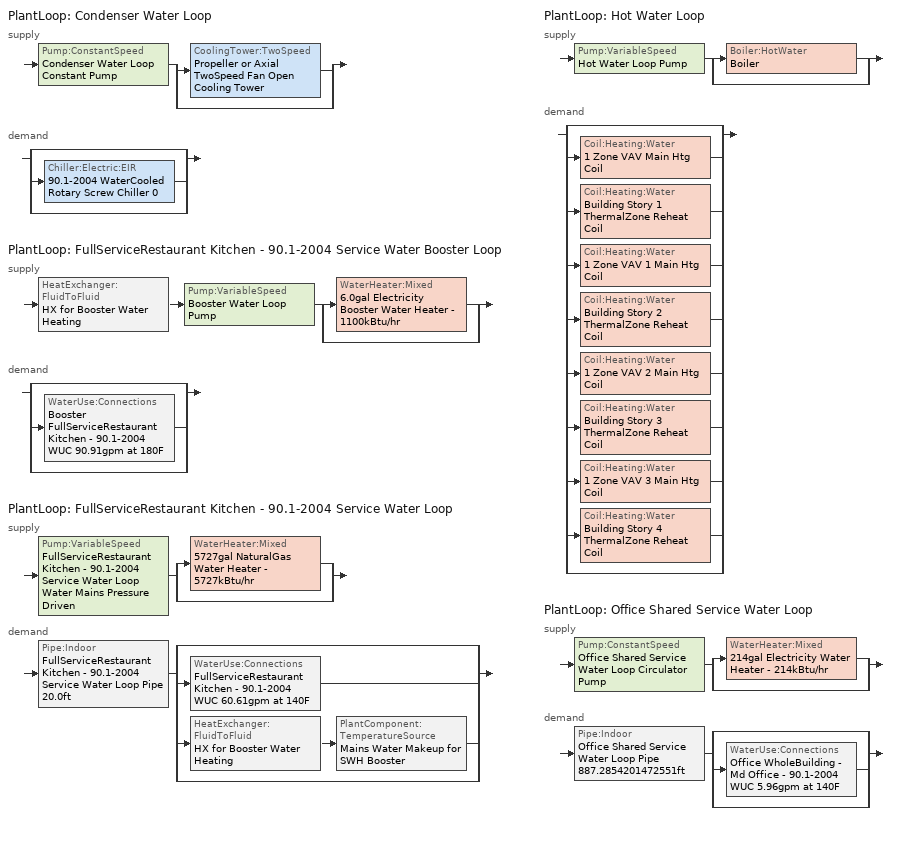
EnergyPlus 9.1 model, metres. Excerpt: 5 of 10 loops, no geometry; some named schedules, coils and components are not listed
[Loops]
PlantLoop 'Condenser Water Loop'
 supply: Pump:ConstantSpeed 'Condenser Water Loop Constant Pump' > split
  | CoolingTower:TwoSpeed 'Propeller or Axial TwoSpeed Fan Open Cooling Tower'
  | bypass
 demand: split
  | bypass
  | Chiller:Electric:EIR '90.1-2004 WaterCooled  Rotary Screw Chiller 0'
  | bypass
PlantLoop 'FullServiceRestaurant Kitchen - 90.1-2004 Service Water Booster Loop'
 supply: HeatExchanger:FluidToFluid 'HX for Booster Water Heating' > Pump:VariableSpeed 'Booster Water Loop Pump' > split
  | WaterHeater:Mixed '6.0gal Electricity Booster Water Heater - 1100kBtu/hr'
  | bypass
 demand: split
  | bypass
  | WaterUse:Connections 'Booster FullServiceRestaurant Kitchen - 90.1-2004 WUC 90.91gpm at 180F'
  | bypass
PlantLoop 'FullServiceRestaurant Kitchen - 90.1-2004 Service Water Loop'
 supply: Pump:VariableSpeed 'FullServiceRestaurant Kitchen - 90.1-2004 Service Water Loop Water Mains Pressure Driven' > split
  | WaterHeater:Mixed '5727gal NaturalGas Water Heater - 5727kBtu/hr'
  | bypass
 demand: Pipe:Indoor 'FullServiceRestaurant Kitchen - 90.1-2004 Service Water Loop Pipe 20.0ft' > split
  | bypass
  | WaterUse:Connections 'FullServiceRestaurant Kitchen - 90.1-2004 WUC 60.61gpm at 140F'
  | HeatExchanger:FluidToFluid 'HX for Booster Water Heating' > PlantComponent:TemperatureSource 'Mains Water Makeup for SWH Booster'
  | bypass
PlantLoop 'Hot Water Loop'
 supply: Pump:VariableSpeed 'Hot Water Loop Pump' > split
  | Boiler:HotWater 'Boiler'
  | bypass
 demand: split
  | bypass
  | Coil:Heating:Water '1 Zone VAV Main Htg Coil'
  | Coil:Heating:Water 'Building Story 1 ThermalZone Reheat Coil'
  | Coil:Heating:Water '1 Zone VAV 1 Main Htg Coil'
  | Coil:Heating:Water 'Building Story 2 ThermalZone Reheat Coil'
  | Coil:Heating:Water '1 Zone VAV 2 Main Htg Coil'
  | Coil:Heating:Water 'Building Story 3 ThermalZone Reheat Coil'
  | Coil:Heating:Water '1 Zone VAV 3 Main Htg Coil'
  | Coil:Heating:Water 'Building Story 4 ThermalZone Reheat Coil'
  | bypass
PlantLoop 'Office Shared Service Water Loop'
 supply: Pump:ConstantSpeed 'Office Shared Service Water Loop Circulator Pump' > split
  | WaterHeater:Mixed '214gal Electricity Water Heater - 214kBtu/hr'
  | bypass
 demand: Pipe:Indoor 'Office Shared Service Water Loop Pipe 887.2854201472551ft' > split
  | bypass
  | WaterUse:Connections 'Office WholeBuilding - Md Office - 90.1-2004 WUC 5.96gpm at 140F'
  | bypass
[Material] Roughness=Smooth; Thickness {m}=0.001143; Conductivity {W/m-K}=386; Density {kg/m3}=8906.27; Specific Heat {J/kg-K}=385.1856; Thermal Absorptance=0.9; Solar Absorptance=0.7; Visible Absorptance=0.7
Copper pipe 0.75in type L; Copper pipe 0.75in type L 1
[Construction]
Uninsulated copper pipe 0.75in type L: Copper pipe 0.75in type L
Uninsulated copper pipe 0.75in type L 1: Copper pipe 0.75in type L 1
[Coil:Heating:Water] Availability Schedule=Always On Discrete; U-Factor Times Area Value {W/K}=Autosize; Maximum Water Flow Rate {m3/s}=Autosize; Performance Input Method=UFactorTimesAreaAndDesignWaterFlowRate; Rated Capacity {W}=Autosize; Rated Inlet Water Temperature {C}=82.2222; Rated Inlet Air Temperature {C}=12.7778; Rated Outlet Water Temperature {C}=71.1111; Rated Outlet Air Temperature {C}=40; Rated Ratio for Air and Water Convection=0.5
Building Story 1 ThermalZone Reheat Coil; Building Story 2 ThermalZone Reheat Coil; Building Story 3 ThermalZone Reheat Coil; Building Story 4 ThermalZone Reheat Coil
[SetpointManager:Scheduled] Control Variable=Temperature
Name | Schedule | Setpoint Node or NodeList
Hot water booster setpoint manager | Service Water Booster Temp - 180.00000000000006F | FullServiceRestaurant Kitchen - 90.1-2004 Service Water Booster Loop Supply Outlet Node
Service hot water setpoint manager | Service Water Loop Temp - 140F | FullServiceRestaurant Kitchen - 90.1-2004 Service Water Loop Supply Outlet Node
Hot Water Loop Setpoint Manager | Hot Water Loop Temp - 180F | Hot Water Loop Supply Outlet Node
Service hot water setpoint manager 1 | Service Water Loop Temp - 140F 1 | Office Shared Service Water Loop Supply Outlet Node
[PlantLoop] Fluid Type=Water; Maximum Loop Flow Rate {m3/s}=Autosize; Minimum Loop Flow Rate {m3/s}=0; Plant Loop Volume {m3}=Autocalculate; Load Distribution Scheme=Optimal; Plant Loop Demand Calculation Scheme=SingleSetpoint
Name | Plant Equipment Operation Scheme | Maximum Loop Temperature {C} | Minimum Loop Temperature {C}
Condenser Water Loop | Condenser Water Loop Operation Schemes | 80 | 5
FullServiceRestaurant Kitchen - 90.1-2004 Service Water Booster Loop | FullServiceRestaurant Kitchen - 90.1-2004 Service Water Booster Loop Operation Schemes | 100 | 0
FullServiceRestaurant Kitchen - 90.1-2004 Service Water Loop | FullServiceRestaurant Kitchen - 90.1-2004 Service Water Loop Operation Schemes | 60 | 10
Hot Water Loop | Hot Water Loop Operation Schemes | 100 | 10
Office Shared Service Water Loop | Office Shared Service Water Loop Operation Schemes | 60 | 10
[Sizing:Plant] Sizing Option=NonCoincident; Zone Timesteps in Averaging Window=1; Coincident Sizing Factor Mode=None
Name | Loop Type | Design Loop Exit Temperature {C} | Loop Design Temperature Difference {deltaC}
Condenser Water Loop | Condenser | 29.4444 | 5.55556
FullServiceRestaurant Kitchen - 90.1-2004 Service Water Booster Loop | Heating | 82.2222 | 5
FullServiceRestaurant Kitchen - 90.1-2004 Service Water Loop; Office Shared Service Water Loop | Heating | 60 | 5
Hot Water Loop | Heating | 82.2222 | 11.1111
[Pump:ConstantSpeed] Design Flow Rate {m3/s}=Autosize; Design Power Consumption {W}=Autosize; Fraction of Motor Inefficiencies to Fluid Stream=0; Pump Control Type=Intermittent; Design Power Sizing Method=PowerPerFlowPerPressure; Design Electric Power per Unit Flow Rate {W/(m3/s)}=348701.1; Design Shaft Power per Unit Flow Rate per Unit Head=1.28205
Name | Design Pump Head {Pa} | Motor Efficiency
Condenser Water Loop Constant Pump | 148557 | 0.9
Office Shared Service Water Loop Circulator Pump | 29890.7 | 0.3
[Pump:VariableSpeed] Design Maximum Flow Rate {m3/s}=Autosize; Fraction of Motor Inefficiencies to Fluid Stream=0; Coefficient 1 of the Part Load Performance Curve=0; Coefficient 2 of the Part Load Performance Curve=1; Coefficient 3 of the Part Load Performance Curve=0; Coefficient 4 of the Part Load Performance Curve=0; Design Minimum Flow Rate {m3/s}=0; Skin Loss Radiative Fraction=0.5; Design Power Sizing Method=PowerPerFlowPerPressure; Design Electric Power per Unit Flow Rate {W/(m3/s)}=348701.1; Design Shaft Power per Unit Flow Rate per Unit Head=1.28205; Design Minimum Flow Rate Fraction=0
Name | Design Pump Head {Pa} | Design Power Consumption {W} | Motor Efficiency | Pump Control Type
Booster Water Loop Pump | 0 | 0 | 1 | Continuous
FullServiceRestaurant Kitchen - 90.1-2004 Service Water Loop Water Mains Pressure Driven | 0.001 | Autosize | 1 | Continuous
Hot Water Loop Pump | 179344 | Autosize | 0.9 | Intermittent
[PlantEquipmentOperationSchemes] Control Scheme Schedule Name 1=Always On Discrete
Name | Control Scheme Object Type 1 | Control Scheme Name 1
Condenser Water Loop Operation Schemes | PlantEquipmentOperation:CoolingLoad | Condenser Water Loop Cooling Operation Scheme
FullServiceRestaurant Kitchen - 90.1-2004 Service Water Booster Loop Operation Schemes | PlantEquipmentOperation:HeatingLoad | FullServiceRestaurant Kitchen - 90.1-2004 Service Water Booster Loop Heating Operation Scheme
FullServiceRestaurant Kitchen - 90.1-2004 Service Water Loop Operation Schemes | PlantEquipmentOperation:HeatingLoad | FullServiceRestaurant Kitchen - 90.1-2004 Service Water Loop Heating Operation Scheme
Hot Water Loop Operation Schemes | PlantEquipmentOperation:HeatingLoad | Hot Water Loop Heating Operation Scheme
Office Shared Service Water Loop Operation Schemes | PlantEquipmentOperation:HeatingLoad | Office Shared Service Water Loop Heating Operation Scheme
[PlantEquipmentOperation:CoolingLoad]
Condenser Water Loop Cooling Operation Scheme: Load Range Lower Limit 1 {W}=0; Load Range Upper Limit 1 {W}=1000000000; Range Equipment List Name 1=Condenser Water Loop Cooling Equipment List
[PlantEquipmentList]
Condenser Water Loop Cooling Equipment List: CoolingTower:TwoSpeed, Propeller or Axial TwoSpeed Fan Open Cooling Tower
FullServiceRestaurant Kitchen - 90.1-2004 Service Water Booster Loop Heating Equipment List: HeatExchanger:FluidToFluid, HX for Booster Water Heating, WaterHeater:Mixed, 6.0gal Electricity Booster Water Heater - 1100kBtu/hr
FullServiceRestaurant Kitchen - 90.1-2004 Service Water Loop Heating Equipment List: WaterHeater:Mixed, 5727gal NaturalGas Water Heater - 5727kBtu/hr
Hot Water Loop Heating Equipment List: Boiler:HotWater, Boiler
Office Shared Service Water Loop Heating Equipment List: WaterHeater:Mixed, 214gal Electricity Water Heater - 214kBtu/hr
[CoolingTower:TwoSpeed]
Propeller or Axial TwoSpeed Fan Open Cooling Tower: Design Water Flow Rate {m3/s}=Autosize; High Fan Speed Air Flow Rate {m3/s}=Autosize; High Fan Speed Fan Power {W}=Autosize; High Fan Speed U-Factor Times Area Value {W/K}=Autosize; Low Fan Speed Air Flow Rate {m3/s}=Autocalculate; Low Fan Speed Air Flow Rate Sizing Factor=0.5; Low Fan Speed Fan Power {W}=Autocalculate; Low Fan Speed Fan Power Sizing Factor=0.16; Low Fan Speed U-Factor Times Area Value {W/K}=Autocalculate; Low Fan Speed U-Factor Times Area Sizing Factor=0.6; Free Convection Regime Air Flow Rate {m3/s}=0; Free Convection Regime Air Flow Rate Sizing Factor=0.1; Free Convection Regime U-Factor Times Area Value {W/K}=0; Free Convection U-Factor Times Area Value Sizing Factor=0.1; Performance Input Method=UFactorTimesAreaAndDesignWaterFlowRate; Heat Rejection Capacity and Nominal Capacity Sizing Ratio=1.25; Low Speed Nominal Capacity Sizing Factor=0.5; Free Convection Nominal Capacity Sizing Factor=0.1; Design Inlet Air Dry-Bulb Temperature {C}=25.6; Design Inlet Air Wet-Bulb Temperature {C}=25.6; Design Approach Temperature {deltaC}=Autosize; Design Range Temperature {deltaC}=Autosize; Basin Heater Capacity {W/K}=0; Basin Heater Setpoint Temperature {C}=2; Evaporation Loss Factor {percent/K}=0.2; Drift Loss Percent {percent}=0.008; Blowdown Concentration Ratio=3; Number of Cells=1; Cell Control=MinimalCell; Cell Minimum  Water Flow Rate Fraction=0.33; Cell Maximum Water Flow Rate Fraction=2.5; Sizing Factor=1
[SetpointManager:FollowOutdoorAirTemperature]
Condenser Water Loop Setpoint Manager Follow OATwb with 7.0F Approach: Control Variable=Temperature; Reference Temperature Type=OutdoorAirWetBulb; Offset Temperature Difference {deltaC}=3.88889; Maximum Setpoint Temperature {C}=29.4444; Minimum Setpoint Temperature {C}=21.1111; Setpoint Node or NodeList=Condenser Water Loop Supply Outlet Node
[HeatExchanger:FluidToFluid]
HX for Booster Water Heating: Loop Demand Side Design Flow Rate {m3/s}=Autosize; Loop Supply Side Design Flow Rate {m3/s}=Autosize; Heat Exchange Model Type=Ideal; Heat Exchanger U-Factor Times Area Value {W/K}=Autosize; Control Type=UncontrolledOn; Minimum Temperature Difference to Activate Heat Exchanger {deltaC}=0.01; Heat Transfer Metering End Use Type=LoopToLoop; Component Override Cooling Control Temperature Mode=Loop; Sizing Factor=1; Operation Minimum Temperature Limit {C}=0; Operation Maximum Temperature Limit {C}=100
[WaterHeater:Mixed] Deadband Temperature Difference {deltaC}=2; Heater Control Type=Cycle; Heater Ignition Minimum Flow Rate {m3/s}=0; Heater Ignition Delay {s}=0; Off Cycle Parasitic Fuel Consumption Rate {W}=0; Off Cycle Parasitic Heat Fraction to Tank=0.8; On Cycle Parasitic Fuel Consumption Rate {W}=0; On Cycle Parasitic Heat Fraction to Tank=0; Ambient Temperature Indicator=Schedule; Off Cycle Loss Fraction to Zone=1; On Cycle Loss Fraction to Zone=1; Use Side Effectiveness=1; Source Side Effectiveness=1; Use Side Design Flow Rate {m3/s}=Autosize; Source Side Design Flow Rate {m3/s}=Autosize; Indirect Water Heating Recovery Time {hr}=1.5; Source Side Flow Control Mode=IndirectHeatPrimarySetpoint
Name | Tank Volume {m3} | Setpoint Temperature Schedule | Maximum Temperature Limit {C} | Heater Maximum Capacity {W} | Heater Fuel Type | Heater Thermal Efficiency | Off Cycle Parasitic Fuel Type | On Cycle Parasitic Fuel Type | Ambient Temperature Schedule | Off Cycle Loss Coefficient to Ambient Temperature {W/K} | On Cycle Loss Coefficient to Ambient Temperature {W/K}
6.0gal Electricity Booster Water Heater - 1100kBtu/hr | 0.0227125 | Service Water Booster Temp - 180.00000000000006F | 82.2222 | 322273 | Electricity | 1 | Electricity | Electricity | Water Heater Ambient Temp Schedule - 71.6 | 1.053 | 1.053
5727gal NaturalGas Water Heater - 5727kBtu/hr | 21.6802 | Service Water Loop Temp - 140F | 60 | 1.67851e+06 | NaturalGas | 0.78 | NaturalGas | NaturalGas | Water Heater Ambient Temp Schedule - 71.6f | 6 | 6
214gal Electricity Water Heater - 214kBtu/hr | 0.810308 | Service Water Loop Temp - 140F 1 | 60 | 62735 | Electricity | 1 | Electricity | Electricity | Water Heater Ambient Temp Schedule - 71.6f 1 | 1.053 | 1.053
[WaterUse:Connections]
Name | Water Use Equipment Name 1
Booster FullServiceRestaurant Kitchen - 90.1-2004 WUC 90.91gpm at 180F | Booster FullServiceRestaurant Kitchen - 90.1-2004 Service Water Use 90.91gpm at 180F
FullServiceRestaurant Kitchen - 90.1-2004 WUC 60.61gpm at 140F | FullServiceRestaurant Kitchen - 90.1-2004 Service Water Use 60.61gpm at 140F
Office WholeBuilding - Md Office - 90.1-2004 WUC 5.96gpm at 140F | Office WholeBuilding - Md Office - 90.1-2004 Service Water Use 5.96gpm at 140F
[WaterUse:Equipment] Sensible Fraction Schedule=Fraction Sensible - 0.2; Latent Fraction Schedule=Fraction Latent - 0.05
Name | Peak Flow Rate {m3/s} | Flow Rate Fraction Schedule | Target Temperature Schedule
Booster FullServiceRestaurant Kitchen - 90.1-2004 Service Water Use 90.91gpm at 180F | 0.0057355 | RestaurantSitDown BLDG_SWH_SCH | Mixed Water At Faucet Temp - 180F
FullServiceRestaurant Kitchen - 90.1-2004 Service Water Use 60.61gpm at 140F | 0.00382367 | RestaurantSitDown BLDG_SWH_SCH | Mixed Water At Faucet Temp - 140F
Office WholeBuilding - Md Office - 90.1-2004 Service Water Use 5.96gpm at 140F | 0.000376083 | OfficeMedium BLDG_SWH_SCH | Mixed Water At Faucet Temp - 140F 1
[PlantEquipmentOperation:HeatingLoad] Load Range Lower Limit 1 {W}=0; Load Range Upper Limit 1 {W}=1000000000
Name | Range Equipment List Name 1
FullServiceRestaurant Kitchen - 90.1-2004 Service Water Booster Loop Heating Operation Scheme | FullServiceRestaurant Kitchen - 90.1-2004 Service Water Booster Loop Heating Equipment List
FullServiceRestaurant Kitchen - 90.1-2004 Service Water Loop Heating Operation Scheme | FullServiceRestaurant Kitchen - 90.1-2004 Service Water Loop Heating Equipment List
Hot Water Loop Heating Operation Scheme | Hot Water Loop Heating Equipment List
Office Shared Service Water Loop Heating Operation Scheme | Office Shared Service Water Loop Heating Equipment List
[Pipe:Indoor] Environment Type=Schedule; Pipe Inside Diameter {m}=0.019939
Name | Construction | Ambient Temperature Schedule | Ambient Air Velocity Schedule | Pipe Length {m}
FullServiceRestaurant Kitchen - 90.1-2004 Service Water Loop Pipe 20.0ft | Uninsulated copper pipe 0.75in type L | FullServiceRestaurant Kitchen - 90.1-2004 Service Water Loop Piping Air Temp - 70F | FullServiceRestaurant Kitchen - 90.1-2004 Service Water Loop Piping Air Velocity - 0.67mph | 6.096
Office Shared Service Water Loop Pipe 887.2854201472551ft | Uninsulated copper pipe 0.75in type L 1 | Office Shared Service Water Loop Piping Air Temp - 70F | Office Shared Service Water Loop Piping Air Velocity - 0.67mph | 270.445
[PlantComponent:TemperatureSource]
Mains Water Makeup for SWH Booster: Design Volume Flow Rate {m3/s}=Autosize; Temperature Specification Type=Scheduled; Source Temperature {C}=8; Source Temperature Schedule=Mains Water Temperature
[Boiler:HotWater]
Boiler: Fuel Type=NaturalGas; Nominal Capacity {W}=Autosize; Nominal Thermal Efficiency=0.78; Efficiency Curve Temperature Evaluation Variable=LeavingBoiler; Design Water Flow Rate {m3/s}=Autosize; Minimum Part Load Ratio=0; Maximum Part Load Ratio=1.2; Optimum Part Load Ratio=1; Water Outlet Upper Temperature Limit {C}=95; Boiler Flow Mode=LeavingSetpointModulated; Parasitic Electric Load {W}=0; Sizing Factor=1
[Schedule:Week:Daily]
Fraction Latent - 0.05 Week Rule - Jan1-Dec31: Fraction Latent - 0.05 Default, Fraction Latent - 0.05 Default, Fraction Latent - 0.05 Default, Fraction Latent - 0.05 Default, Fraction Latent - 0.05 Default, Fraction Latent - 0.05 Default, Fraction Latent - 0.05 Default, Fraction Latent - 0.05 Default, Fraction Latent - 0.05 Default, Fraction Latent - 0.05 Default, Fraction Latent - 0.05 Default, Fraction Latent - 0.05 Default
Fraction Sensible - 0.2 Week Rule - Jan1-Dec31: Fraction Sensible - 0.2 Default, Fraction Sensible - 0.2 Default, Fraction Sensible - 0.2 Default, Fraction Sensible - 0.2 Default, Fraction Sensible - 0.2 Default, Fraction Sensible - 0.2 Default, Fraction Sensible - 0.2 Default, Fraction Sensible - 0.2 Default, Fraction Sensible - 0.2 Default, Fraction Sensible - 0.2 Default, Fraction Sensible - 0.2 Default, Fraction Sensible - 0.2 Default
Hot Water Loop Temp - 180F Week Rule - Jan1-Dec31: Hot Water Loop Temp - 180F Default, Hot Water Loop Temp - 180F Default, Hot Water Loop Temp - 180F Default, Hot Water Loop Temp - 180F Default, Hot Water Loop Temp - 180F Default, Hot Water Loop Temp - 180F Default, Hot Water Loop Temp - 180F Default, Hot Water Loop Temp - 180F Default, Hot Water Loop Temp - 180F Default, Hot Water Loop Temp - 180F Default, Hot Water Loop Temp - 180F Default, Hot Water Loop Temp - 180F Default
Mixed Water At Faucet Temp - 180F Week Rule - Jan1-Dec31: Mixed Water At Faucet Temp - 180F Default, Mixed Water At Faucet Temp - 180F Default, Mixed Water At Faucet Temp - 180F Default, Mixed Water At Faucet Temp - 180F Default, Mixed Water At Faucet Temp - 180F Default, Mixed Water At Faucet Temp - 180F Default, Mixed Water At Faucet Temp - 180F Default, Mixed Water At Faucet Temp - 180F Default, Mixed Water At Faucet Temp - 180F Default, Mixed Water At Faucet Temp - 180F Default, Mixed Water At Faucet Temp - 180F Default, Mixed Water At Faucet Temp - 180F Default
RestaurantSitDown BLDG_SWH_SCH Week Rule - Jan1-Dec31: RestaurantSitDown BLDG_SWH_SCH Default, RestaurantSitDown BLDG_SWH_SCH SmrDsn|Wkdy Day, RestaurantSitDown BLDG_SWH_SCH SmrDsn|Wkdy Day, RestaurantSitDown BLDG_SWH_SCH SmrDsn|Wkdy Day, RestaurantSitDown BLDG_SWH_SCH SmrDsn|Wkdy Day, RestaurantSitDown BLDG_SWH_SCH SmrDsn|Wkdy Day, RestaurantSitDown BLDG_SWH_SCH WntrDsn|Sat Day, RestaurantSitDown BLDG_SWH_SCH Default, RestaurantSitDown BLDG_SWH_SCH Summer Design Day, RestaurantSitDown BLDG_SWH_SCH Winter Design Day, RestaurantSitDown BLDG_SWH_SCH Default, RestaurantSitDown BLDG_SWH_SCH Default
Service Water Booster Temp - 180.00000000000006F Week Rule - Jan1-Dec31: Service Water Booster Temp - 180.00000000000006F Default, Service Water Booster Temp - 180.00000000000006F Default, Service Water Booster Temp - 180.00000000000006F Default, Service Water Booster Temp - 180.00000000000006F Default, Service Water Booster Temp - 180.00000000000006F Default, Service Water Booster Temp - 180.00000000000006F Default, Service Water Booster Temp - 180.00000000000006F Default, Service Water Booster Temp - 180.00000000000006F Default, Service Water Booster Temp - 180.00000000000006F Default, Service Water Booster Temp - 180.00000000000006F Default, Service Water Booster Temp - 180.00000000000006F Default, Service Water Booster Temp - 180.00000000000006F Default
Service Water Loop Temp - 140F Week Rule - Jan1-Dec31: Service Water Loop Temp - 140F Default, Service Water Loop Temp - 140F Default, Service Water Loop Temp - 140F Default, Service Water Loop Temp - 140F Default, Service Water Loop Temp - 140F Default, Service Water Loop Temp - 140F Default, Service Water Loop Temp - 140F Default, Service Water Loop Temp - 140F Default, Service Water Loop Temp - 140F Default, Service Water Loop Temp - 140F Default, Service Water Loop Temp - 140F Default, Service Water Loop Temp - 140F Default
Service Water Loop Temp - 140F 1 Week Rule - Jan1-Dec31: Service Water Loop Temp - 140F Default 1, Service Water Loop Temp - 140F Default 1, Service Water Loop Temp - 140F Default 1, Service Water Loop Temp - 140F Default 1, Service Water Loop Temp - 140F Default 1, Service Water Loop Temp - 140F Default 1, Service Water Loop Temp - 140F Default 1, Service Water Loop Temp - 140F Default 1, Service Water Loop Temp - 140F Default 1, Service Water Loop Temp - 140F Default 1, Service Water Loop Temp - 140F Default 1, Service Water Loop Temp - 140F Default 1
Water Heater Ambient Temp Schedule - 71.6 Week Rule - Jan1-Dec31: Water Heater Ambient Temp Schedule - 71.6 Default, Water Heater Ambient Temp Schedule - 71.6 Default, Water Heater Ambient Temp Schedule - 71.6 Default, Water Heater Ambient Temp Schedule - 71.6 Default, Water Heater Ambient Temp Schedule - 71.6 Default, Water Heater Ambient Temp Schedule - 71.6 Default, Water Heater Ambient Temp Schedule - 71.6 Default, Water Heater Ambient Temp Schedule - 71.6 Default, Water Heater Ambient Temp Schedule - 71.6 Default, Water Heater Ambient Temp Schedule - 71.6 Default, Water Heater Ambient Temp Schedule - 71.6 Default, Water Heater Ambient Temp Schedule - 71.6 Default
Water Heater Ambient Temp Schedule - 71.6f Week Rule - Jan1-Dec31: Water Heater Ambient Temp Schedule - 71.6f Default, Water Heater Ambient Temp Schedule - 71.6f Default, Water Heater Ambient Temp Schedule - 71.6f Default, Water Heater Ambient Temp Schedule - 71.6f Default, Water Heater Ambient Temp Schedule - 71.6f Default, Water Heater Ambient Temp Schedule - 71.6f Default, Water Heater Ambient Temp Schedule - 71.6f Default, Water Heater Ambient Temp Schedule - 71.6f Default, Water Heater Ambient Temp Schedule - 71.6f Default, Water Heater Ambient Temp Schedule - 71.6f Default, Water Heater Ambient Temp Schedule - 71.6f Default, Water Heater Ambient Temp Schedule - 71.6f Default
Water Heater Ambient Temp Schedule - 71.6f 1 Week Rule - Jan1-Dec31: Water Heater Ambient Temp Schedule - 71.6f Default 1, Water Heater Ambient Temp Schedule - 71.6f Default 1, Water Heater Ambient Temp Schedule - 71.6f Default 1, Water Heater Ambient Temp Schedule - 71.6f Default 1, Water Heater Ambient Temp Schedule - 71.6f Default 1, Water Heater Ambient Temp Schedule - 71.6f Default 1, Water Heater Ambient Temp Schedule - 71.6f Default 1, Water Heater Ambient Temp Schedule - 71.6f Default 1, Water Heater Ambient Temp Schedule - 71.6f Default 1, Water Heater Ambient Temp Schedule - 71.6f Default 1, Water Heater Ambient Temp Schedule - 71.6f Default 1, Water Heater Ambient Temp Schedule - 71.6f Default 1
[Schedule:Year]
Fraction Latent - 0.05: Fraction Latent - 0.05 Week Rule - Jan1-Dec31, 1, 1, 12, 31
Fraction Sensible - 0.2: Fraction Sensible - 0.2 Week Rule - Jan1-Dec31, 1, 1, 12, 31
FullServiceRestaurant Kitchen - 90.1-2004 Service Water Loop Piping Air Temp - 70F: FullServiceRestaurant Kitchen - 90.1-2004 Service Water Loop Piping Air Temp - 70F Week Rule - Jan1-Dec31, 1, 1, 12, 31
FullServiceRestaurant Kitchen - 90.1-2004 Service Water Loop Piping Air Velocity - 0.67mph: FullServiceRestaurant Kitchen - 90.1-2004 Service Water Loop Piping Air Velocity - 0.67mph Week Rule - Jan1-Dec31, 1, 1, 12, 31
Hot Water Loop Temp - 180F: Hot Water Loop Temp - 180F Week Rule - Jan1-Dec31, 1, 1, 12, 31
Mixed Water At Faucet Temp - 140F: Mixed Water At Faucet Temp - 140F Week Rule - Jan1-Dec31, 1, 1, 12, 31
Mixed Water At Faucet Temp - 140F 1: Mixed Water At Faucet Temp - 140F 1 Week Rule - Jan1-Dec31, 1, 1, 12, 31
Mixed Water At Faucet Temp - 180F: Mixed Water At Faucet Temp - 180F Week Rule - Jan1-Dec31, 1, 1, 12, 31
Office Shared Service Water Loop Piping Air Temp - 70F: Office Shared Service Water Loop Piping Air Temp - 70F Week Rule - Jan1-Dec31, 1, 1, 12, 31
Office Shared Service Water Loop Piping Air Velocity - 0.67mph: Office Shared Service Water Loop Piping Air Velocity - 0.67mph Week Rule - Jan1-Dec31, 1, 1, 12, 31
OfficeMedium BLDG_SWH_SCH: OfficeMedium BLDG_SWH_SCH Week Rule - Jan1-Dec31, 1, 1, 12, 31
RestaurantSitDown BLDG_SWH_SCH: RestaurantSitDown BLDG_SWH_SCH Week Rule - Jan1-Dec31, 1, 1, 12, 31
Service Water Booster Temp - 180.00000000000006F: Service Water Booster Temp - 180.00000000000006F Week Rule - Jan1-Dec31, 1, 1, 12, 31
Service Water Loop Temp - 140F: Service Water Loop Temp - 140F Week Rule - Jan1-Dec31, 1, 1, 12, 31
Service Water Loop Temp - 140F 1: Service Water Loop Temp - 140F 1 Week Rule - Jan1-Dec31, 1, 1, 12, 31
Water Heater Ambient Temp Schedule - 71.6: Water Heater Ambient Temp Schedule - 71.6 Week Rule - Jan1-Dec31, 1, 1, 12, 31
Water Heater Ambient Temp Schedule - 71.6f: Water Heater Ambient Temp Schedule - 71.6f Week Rule - Jan1-Dec31, 1, 1, 12, 31
Water Heater Ambient Temp Schedule - 71.6f 1: Water Heater Ambient Temp Schedule - 71.6f 1 Week Rule - Jan1-Dec31, 1, 1, 12, 31
[Schedule:Constant]
Name | Hourly Value
Always On Discrete | 1
Mains Water Temperature | 10
